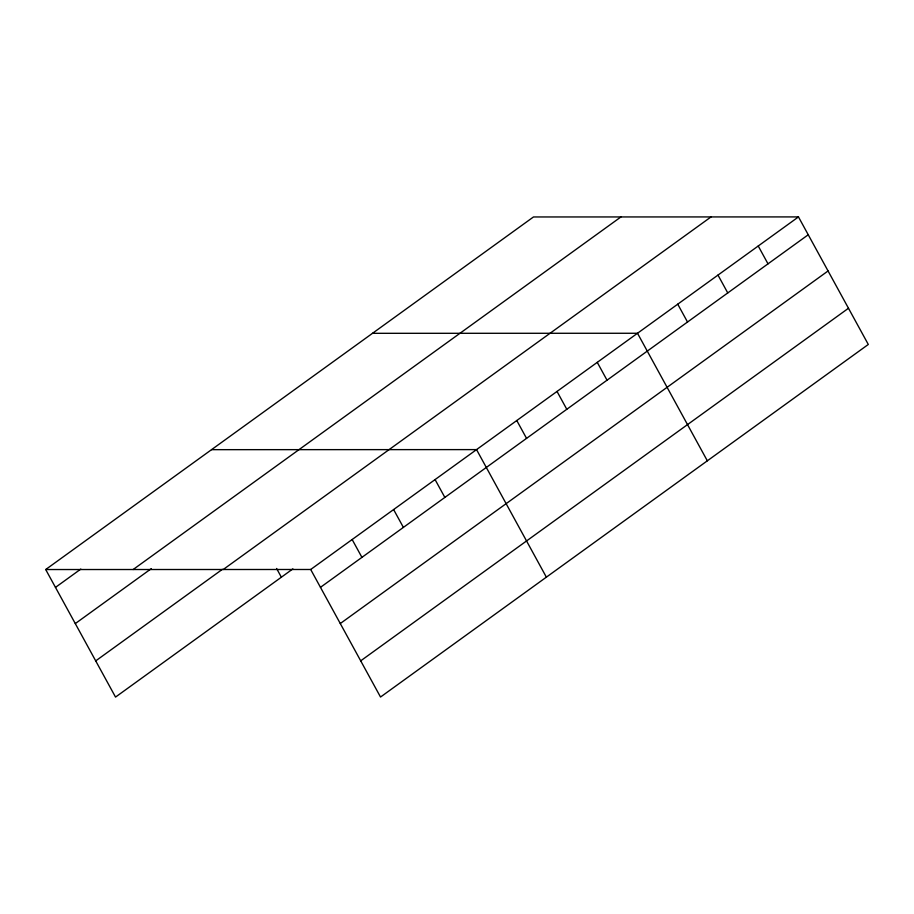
<?xml version="1.0" encoding="UTF-8"?>
<svg xmlns="http://www.w3.org/2000/svg" width="914" height="914" viewBox="0 0 914 914"><rect width="100%" height="100%" fill="white"/><g stroke="black" fill="none" stroke-linecap="round" stroke-linejoin="round"><path stroke-width="1.37" d="M45.7 569.536L533.479 216.961L798.47 216.915L868.3 344.464L380.521 697.039L310.691 569.491L45.7 569.536L115.53 697.085L292.868 568.896M55.468 587.394L80.809 569.079M133.147 569.525L620.926 216.949M75.291 623.588L151.301 568.645M95.707 660.891L222.399 569.319M223.245 569.502L711.023 216.926M310.691 569.491L798.47 216.915M320.471 587.336L808.239 234.761M340.282 623.542L828.061 270.967M360.71 660.833L848.478 308.258M372.512 333.313L637.504 333.267L707.333 460.805M211.545 449.665L476.537 449.608L546.366 577.157M758.232 246.003L768 263.849M717.993 275.091L727.761 292.937M677.742 304.179L687.522 322.025M597.265 362.355L607.033 380.201M557.026 391.443L566.794 409.289M516.776 420.52L526.555 438.377M435.075 479.576L444.855 497.433M393.614 509.555L403.394 527.401M352.153 539.523L361.933 557.369M276.588 568.474L281.375 577.214"/></g></svg>
